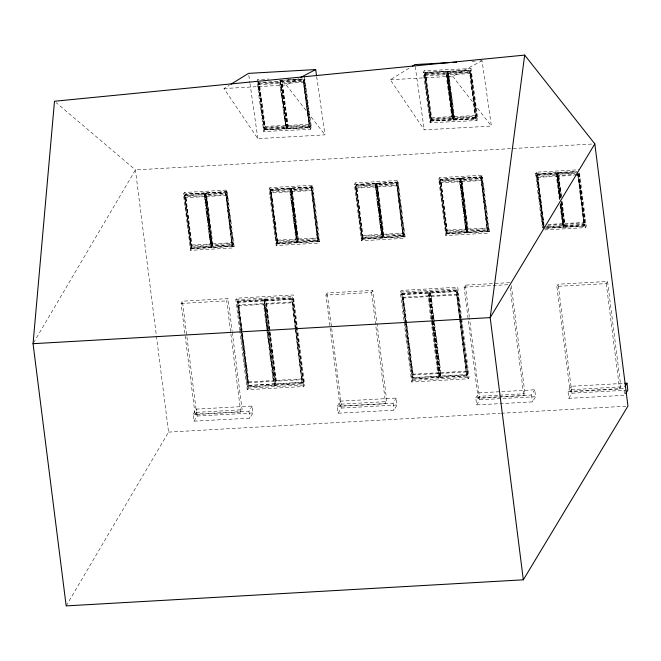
<?xml version="1.0" encoding="UTF-8"?>
<svg xmlns="http://www.w3.org/2000/svg" width="661" height="661" viewBox="0 0 661 661"><rect width="100%" height="100%" fill="white"/><g stroke="black" fill="none" stroke-linecap="round" stroke-linejoin="round"><path stroke-width="0.5" stroke-dasharray="3.31 2.48" d="M303.73 81.518L303.465 82.451L281.85 83.451L282.272 82.509L303.73 81.518L309.282 125.284L287.659 126.284L288.08 125.342L282.272 82.509M470.12 72.727L469.864 73.66L448.241 74.66L448.662 73.718L470.12 72.727L475.672 116.493L454.049 117.493L454.471 116.551L448.662 73.718M266.119 304.217L266.557 303.432L292.476 301.961L292.228 302.738L266.119 304.217L269.448 330.541M292.476 301.961L301.945 379.67L275.844 381.157L269.572 331.549M456.974 294.228L456.726 294.996L430.617 296.475L440.342 373.415L466.443 371.936L456.974 294.228L431.055 295.69L430.617 296.475M226.244 194.607L225.946 195.392L206.249 196.507L206.695 195.722L226.244 194.607L232.028 243.521L212.33 244.636L212.768 243.851L206.695 195.722M311.843 189.757L311.538 190.533L291.84 191.649L292.286 190.864L311.843 189.757L317.619 238.662L297.921 239.778L298.367 238.993L292.286 190.864M397.22 185.014L396.914 185.799L377.216 186.914L377.662 186.121L397.22 185.014L402.995 233.928L383.297 235.043L383.744 234.258L377.662 186.121M481.522 179.767L481.225 180.552L461.518 181.668L461.965 180.874L481.522 179.767L487.297 228.681L467.6 229.797L468.046 229.012L461.965 180.874M575.095 175.231L578.045 175.066L578.35 174.281L584.126 223.195L564.428 224.31L564.874 223.525L562.024 200.994M264.185 129.928L258.03 82.451L264.185 129.928L309.34 127.846L309.563 127.375L303.184 80.361L280.933 81.394L287.089 128.87L280.933 81.394M259.401 83.567L258.955 84.509L279.719 83.55L280.165 82.608L259.401 83.567L265.21 126.4L264.772 127.342L285.527 126.383L285.982 125.441L280.165 82.608M286.981 127.49L280.826 80.014L286.981 127.49L264.912 128.515L258.757 81.039M310.521 129.341L303.721 79.246L304.605 77.362L311.405 127.457L310.521 129.341L263.722 131.506L257.063 82.435M447.323 72.603L453.479 120.079L447.1 73.074L447.323 72.603L469.574 71.578L475.73 119.054L430.575 121.145L424.197 74.131L424.42 73.66L446.613 72.636L452.768 120.112L446.613 72.636M453.372 118.707L447.216 71.223L453.372 118.707L431.303 119.724L425.147 72.247L470.599 70.14L476.978 117.154L476.755 117.625L454.165 118.666L448.009 71.19L454.165 118.666M425.791 74.776L425.345 75.718L446.109 74.759L446.555 73.817L425.791 74.776L431.6 117.608L431.162 118.55L451.917 117.592L452.372 116.65L446.555 73.817M430.575 121.145L424.42 73.66M431.303 119.724L425.147 72.247M476.912 120.55L470.111 70.454L470.996 68.57L424.197 70.735L423.313 72.619L430.113 122.715L476.912 120.55L477.796 118.666L470.996 68.57M256.922 81.41L257.807 79.527L269.002 79.006M280.223 81.427L286.378 128.903L280.223 81.427L262.062 82.27M287.775 127.457L281.619 79.981L287.775 127.457L310.364 126.416L310.587 125.937L304.209 78.932L287.775 79.692M263.722 131.506L264.607 129.622L257.807 79.527M309.34 127.846L303.184 80.361M310.364 126.416L304.209 78.932M430.113 122.715L430.997 120.831L424.197 70.735M475.73 119.054L469.574 71.578M476.755 117.625L470.599 70.14M275.844 381.157L276.281 380.364L270.142 331.772M440.342 373.415L440.771 372.63L431.055 295.69M577.317 174.339L558.793 175.388L558.347 176.181L574.103 175.289M33.571 342.811L135.431 169.91L592.768 143.999M183.436 194.07L184.361 192.491L227.004 190.079L234.118 246.371L233.193 247.941L190.55 250.362L183.436 194.07L226.079 191.649L227.004 190.079M205.373 194.194L211.809 247.404L205.141 194.582L225.649 193.045L232.094 246.256L190.946 248.586L184.27 195.772L204.728 194.227L211.165 247.445L204.728 194.227M211.809 246.264L205.364 193.053L211.809 246.264L191.698 247.404L185.254 194.185L226.665 191.839L233.341 244.661L212.528 246.223L206.083 193.012L212.528 246.223M185.848 196.895L185.386 197.689L204.299 196.614L204.778 195.83L185.848 196.895L191.93 245.033L191.467 245.818L210.38 244.744L210.851 243.959L204.778 195.83M190.946 248.586L184.502 195.375M191.698 247.404L185.254 194.185M190.55 250.362L191.475 248.784L184.361 192.491M232.292 332.26L242.083 409.762L240.744 412.034L195.119 414.621L181.081 303.457L182.411 301.185L228.037 298.598L232.16 331.235M269.027 189.211L269.961 187.633L312.603 185.22L319.709 241.513L318.784 243.091L276.141 245.504L269.027 189.211L311.67 186.799L312.603 185.22M290.964 189.335L297.409 242.554L290.733 189.732L311.24 188.187L317.685 241.405L276.538 243.735L270.101 190.517L290.319 189.376L296.996 242.19L296.764 242.587L290.319 189.376M297.4 241.414L290.956 188.195L297.4 241.414L277.29 242.546L270.853 189.335L312.265 186.989L318.701 240.199L298.119 241.372L291.443 188.55L291.683 188.154L298.119 241.372M270.985 192.83L271.448 192.045L290.369 190.971L296.45 239.1L295.979 239.893L277.058 240.959L270.985 192.83L289.898 191.756L290.369 190.971M240.744 412.034L226.698 300.871L228.037 298.598M239.703 330.417L235.828 299.747L236.754 298.169L293.269 294.971L304.638 384.95L303.705 386.528L247.189 389.726L239.827 331.442M295.426 328.046L302.184 383.818L247.66 386.908L237.225 302.077L264.028 300.557L274.455 385.388L267.647 331.475M275.315 383.818L248.429 385.718L237.993 300.895L292.881 297.781L303.548 382.215L276.034 384.157L265.598 299.326L276.034 384.157M241.546 330.079L238.481 305.787L238.943 304.994L264.02 303.573L273.737 380.513L273.266 381.298L248.197 382.719L241.67 331.095M277.058 240.959L277.529 240.174L271.448 192.045M276.538 243.735L270.101 190.517M277.29 242.546L270.853 189.335M276.141 245.504L277.066 243.926L269.961 187.633M66.174 605.897L168.555 432.112L135.431 169.91L56.061 102.579M195.119 414.621L196.457 412.348L182.411 301.185M264.028 300.557L267.515 330.459M354.403 184.477L355.337 182.899L397.98 180.486L405.086 236.77L404.16 238.348L361.517 240.769L354.403 184.477L397.046 182.056L397.98 180.486M376.34 184.601L382.777 237.811L376.109 184.989L396.617 183.452L403.061 236.663L361.914 238.993L355.238 186.171L375.696 184.634L382.132 237.853L375.696 184.634M382.777 236.671L376.332 183.452L382.777 236.671L362.666 237.811L356.229 184.593L397.641 182.246L404.309 235.068L383.496 236.63L377.059 183.419L383.496 236.63M303.705 386.528L292.336 296.541L293.269 294.971M356.824 187.303L356.353 188.096L375.274 187.022L375.745 186.237L356.824 187.303L362.897 235.432L362.435 236.225L381.347 235.151L381.827 234.366L375.745 186.237M248.197 382.719L248.66 381.934L242.265 331.318M247.66 386.908L274.687 384.991M248.429 385.718L242.108 333.441M247.189 389.726L248.123 388.156L236.754 298.169M325.956 295.079L327.187 292.98L372.812 290.402L386.859 401.558L385.627 403.648L340.002 406.234L325.956 295.079L371.581 292.493L372.812 290.402M361.914 238.993L355.469 185.782M362.666 237.811L356.229 184.593M361.517 240.769L362.443 239.191L355.337 182.899M438.714 179.23L439.639 177.652L482.282 175.239L489.396 231.532L488.462 233.102L445.82 235.523L438.714 179.23L481.357 176.809L482.282 175.239M460.643 179.354L467.087 232.565L460.411 179.742L480.927 178.206L487.364 231.416L446.216 233.746L439.548 180.924L459.998 179.387L466.443 232.606L459.998 179.387M467.079 231.424L460.643 178.214L467.079 231.424L446.968 232.565L440.532 179.346L481.943 176.999L488.619 229.821L467.798 231.383L461.361 178.173L467.798 231.383M441.127 182.056L440.664 182.849L459.577 181.775L460.048 180.99L441.127 182.056L447.208 230.193L446.745 230.978L465.658 229.904L466.129 229.119L460.048 180.99M461.766 318.924L469.128 377.208L468.203 378.786L411.687 381.992L400.318 292.005L401.252 290.427L457.767 287.229L461.642 317.9M405.086 323.212L401.723 294.335L428.518 292.823L432.12 321.304M405.986 323.047L402.491 293.154L457.371 290.047L467.806 374.87L440.532 376.415L433.459 320.469M405.912 321.329L402.97 298.045L403.441 297.26L428.518 295.839L428.039 296.624L437.764 373.564L412.695 374.977L406.044 322.337M340.002 406.234L341.233 404.144L327.187 292.98M446.216 233.746L439.78 180.536M446.968 232.565L440.532 179.346M445.82 235.523L446.753 233.944L439.639 177.652M428.518 292.823L438.954 377.646L466.683 376.076L456.247 291.245L429.377 292.773L432.74 321.651M468.203 378.786L456.834 288.799L457.767 287.229M511.317 285.635L524.974 393.733L523.785 395.749L478.159 398.335L464.113 287.171L465.303 285.155L509.912 282.627M412.695 374.977L413.158 374.192L403.441 297.26M439.185 377.257L412.158 379.166L439.185 377.257L432.244 322.32M432.377 319.503L429.146 291.641L439.813 376.076L412.927 377.985L402.491 293.154M411.687 381.992L412.621 380.414L401.252 290.427M542.392 227.987L535.534 173.744L536.468 172.166L579.11 169.753M577.747 172.719L584.192 225.93L543.045 228.26L536.608 175.049L556.826 173.901L560.032 199.3M561.057 201.167L563.907 225.938L543.796 227.078L537.129 174.256L576.714 171.637M543.565 225.492L537.492 177.363L537.955 176.57L556.876 175.504L559.85 199.052M556.826 173.901L559.677 198.672M560.677 204.373L563.271 227.12L560.313 203.753M478.159 398.335L479.349 396.319L498.609 395.228M544.681 229.921L585.291 227.615L586.224 226.045L579.367 171.794M556.843 286.395L558.124 284.23L607.542 281.429L620.861 386.875L619.58 389.04L570.162 391.841L556.843 286.395L606.261 283.594L607.542 281.429M570.162 391.841L571.443 389.676L558.124 284.23M232.094 246.256L225.649 193.045M233.11 245.057L226.665 191.839M317.685 241.405L311.24 188.187M318.701 240.199L312.265 186.989M264.417 299.78L264.648 299.383L275.315 385.338L264.417 299.78L237.762 301.284M264.648 300.904L291.757 298.987L295.293 327.038M295.244 328.881L291.757 298.987M303.308 382.612L292.881 297.781M403.061 236.663L396.617 183.452M404.078 235.465L397.641 182.246M487.364 231.416L480.927 178.206M488.38 230.218L481.943 176.999M433.335 319.453L430.096 291.592L440.532 376.415M466.683 376.076L456.247 291.245M460.61 317.9L457.371 290.047M560.313 197.499L557.471 172.719L560.545 197.102M576.739 172.777L557.471 173.868L560.189 197.622M561.065 197.68L558.19 172.686L561.263 197.061M429.377 292.773L439.813 377.596L432.872 322.667M579.028 173.546L585.208 224.732L564.626 225.897L561.784 201.126M561.065 202.307L563.916 227.078L560.958 203.72M559.38 199.845L556.405 176.289L556.876 175.504M547.548 225.261L562.486 224.418L562.957 223.633L560.495 204.175M266.614 328.657L263.541 304.366L264.02 303.573M437.764 373.564L438.235 372.771L413.158 374.192M193.136 414.249L196.243 409.126L252.089 406.044L252.965 412.968L249.808 418.165L194.012 421.164L193.136 414.249L248.941 411.241L252.089 406.044M194.012 421.164L197.118 416.042L196.243 409.126M337.25 406.267L340.357 401.144L396.203 398.071L397.079 404.986L393.931 410.192L338.126 413.191L337.25 406.267L393.055 403.268L396.203 398.071M338.126 413.191L341.233 408.068L340.357 401.144M475.771 397.988L478.878 392.865L534.724 389.783L535.6 396.707L532.452 401.905L476.647 404.904L475.771 397.988L531.576 394.981L534.724 389.783M476.647 404.904L479.754 399.781L469.426 317.792M568.006 391.403L623.81 388.404L624.678 395.328L568.881 398.327L568.006 391.403L571.112 386.28L624.926 383.322M568.881 398.327L571.98 393.204L571.112 386.28M316.693 76.701L324.997 134.844L257.848 138.653L223.972 88.549L229.235 85.294M480.035 60.886L482.067 60.771L491.387 126.061L424.238 129.862L390.362 79.758L409.655 67.835M223.972 88.549L286.246 85.021L298.731 78.461M390.362 79.758L452.636 76.23L482.067 60.771M471.896 61.349L475.961 61.118M535.534 173.744L577.169 171.381M440.3 179.742L460.411 178.602M461.13 178.561L481.712 177.396M537.129 174.256L557.231 173.116M557.958 173.075L575.45 172.083M185.022 194.582L205.133 193.442M205.852 193.4L226.434 192.235M270.622 189.732L290.724 188.592M291.443 188.55L312.033 187.385M355.99 184.989L376.101 183.849M376.82 183.808L397.401 182.643M439.548 180.924L480.687 178.594M536.368 175.438L577.516 173.108M184.27 195.772L225.418 193.433M269.862 190.913L311.009 188.583M355.238 186.171L396.385 183.841M537.492 177.363L556.405 176.289M447.208 230.193L466.129 229.119M468.046 229.012L487.603 227.896M548.019 224.476L562.957 223.633M564.874 223.525L584.431 222.41M298.367 238.993L317.924 237.886M191.93 245.033L210.851 243.959M212.768 243.851L232.325 242.736M277.529 240.174L296.45 239.1M362.897 235.432L381.827 234.366M383.744 234.258L403.293 233.143M447.208 232.168L488.619 229.821M585.439 224.335L544.028 226.682L537.36 173.86M191.93 247.007L233.341 244.661M277.521 242.157L318.933 239.811M362.897 237.415L404.309 235.068M446.448 233.358L466.674 232.209M467.319 232.176L487.595 231.028M546.308 227.698L563.503 226.723M564.147 226.69L584.423 225.533M191.178 248.197L211.396 247.049M212.041 247.016L232.325 245.867M276.769 243.339L296.996 242.19M297.64 242.157L317.916 241.009M362.145 238.604L382.364 237.456M383.008 237.423L403.293 236.266M446.753 233.944L489.396 231.532M545.606 228.342L586.224 226.045M191.475 248.784L234.118 246.371M277.066 243.926L319.709 241.513M362.443 239.191L405.086 236.77M235.828 299.747L292.336 296.541M464.113 287.171L509.738 284.585M181.081 303.457L226.698 300.871M265.367 299.722L292.641 298.177M400.318 292.005L456.834 288.799M236.993 302.474L291.518 299.383M402.26 293.55L428.906 292.038M429.865 291.98L457.139 290.435M401.491 294.732L456.016 291.641M238.481 305.787L263.541 304.366M402.97 298.045L428.039 296.624M248.66 381.934L273.737 380.513M276.281 380.364L302.193 378.902M440.771 372.63L466.691 371.16M248.66 385.33L303.548 382.215M275.546 384.95L302.424 383.421M413.158 377.588L468.038 374.481M248.123 388.156L304.638 384.95M440.044 377.208L466.914 375.688M412.621 380.414L469.128 377.208M571.443 389.676L620.861 386.875M196.457 412.348L242.083 409.762M341.233 404.144L386.859 401.558M499.625 395.171L524.974 393.733M168.555 432.112L500.228 413.323M501.253 413.265L625.893 406.201M571.98 393.204L626.818 390.18M479.754 399.781L535.6 396.707M197.118 416.042L252.965 412.968M341.233 408.068L397.079 404.986M423.313 72.619L470.111 70.454M424.924 72.718L446.993 71.694M447.786 71.661L470.376 70.611M279.306 80.378L284.387 80.138M285.412 80.097L303.721 79.246M281.396 80.452L303.986 79.403M424.197 74.131L469.351 72.049M257.807 82.922L302.961 80.832M431.6 117.608L452.372 116.65M454.471 116.551L475.937 115.559M265.21 126.4L285.982 125.441M288.08 125.342L309.546 124.351M431.526 119.253L476.978 117.154M265.135 128.044L310.587 125.937M430.798 120.674L452.992 119.641M453.702 119.608L475.953 118.583M430.997 120.831L477.796 118.666M264.408 129.457L286.601 128.432M287.312 128.399L309.563 127.375M264.607 129.622L311.405 127.457M452.636 76.23L491.387 126.061M286.246 85.021L324.997 134.844M415.215 66.621L424.238 129.862M248.825 75.412L249.841 82.551M249.99 83.567L257.848 138.653M446.109 74.759L451.917 117.592M279.719 83.55L285.527 126.383M258.534 81.51L264.912 128.515M606.261 283.594L619.58 389.04M578.796 173.942L585.208 224.732M578.441 173.372L585.291 227.615M577.648 174.124L584.192 225.93M558.793 175.388L561.511 196.895M561.544 201.522L564.626 225.897M557.471 173.868L560.421 197.226M561.082 203.588L563.907 225.938M560.024 204.96L562.486 224.418M537.955 176.57L544.036 224.699M536.468 172.166L543.573 228.458M536.608 175.049L543.276 227.871M531.576 394.981L532.452 401.905M510.127 287.651L523.785 395.749M481.357 176.809L488.462 233.102M459.577 181.775L465.658 229.904M465.303 285.155L469.293 316.776M460.742 318.924L467.806 374.87M432.509 320.519L439.573 376.473M397.046 182.056L404.16 238.348M406.118 324.064L412.927 377.985M405.218 324.237L412.158 379.166M375.274 187.022L381.347 235.151M393.055 403.268L393.931 410.192M371.581 292.493L385.627 403.648M311.67 186.799L318.784 243.091M289.898 191.756L295.979 239.893M295.376 329.897L302.184 383.818M266.557 303.432L270.01 330.764M266.738 329.674L273.266 381.298M226.079 191.649L233.193 247.941M238.943 304.994L242.141 330.302M237.993 300.895L241.984 332.425M248.941 411.241L249.808 418.165M204.299 196.614L210.38 244.744"/><path stroke-width="0.99" d="M33.05 343.695L54.491 101.249L524.669 55.103L594.826 143.883L627.95 406.085L523.322 579.813L66.174 605.897L33.05 343.695L490.198 317.611L594.826 143.883M524.669 55.103L490.198 317.611L523.322 579.813M624.86 386.677L626.958 383.206L624.926 383.322M625.727 393.592L627.834 390.122L626.958 383.206M230.986 84.211L248.528 73.371L315.677 69.562L316.553 75.684M412.29 66.207L414.926 64.58L449.513 62.621M300.515 77.527L315.677 69.562M452.562 62.448L456.635 62.217"/></g></svg>
